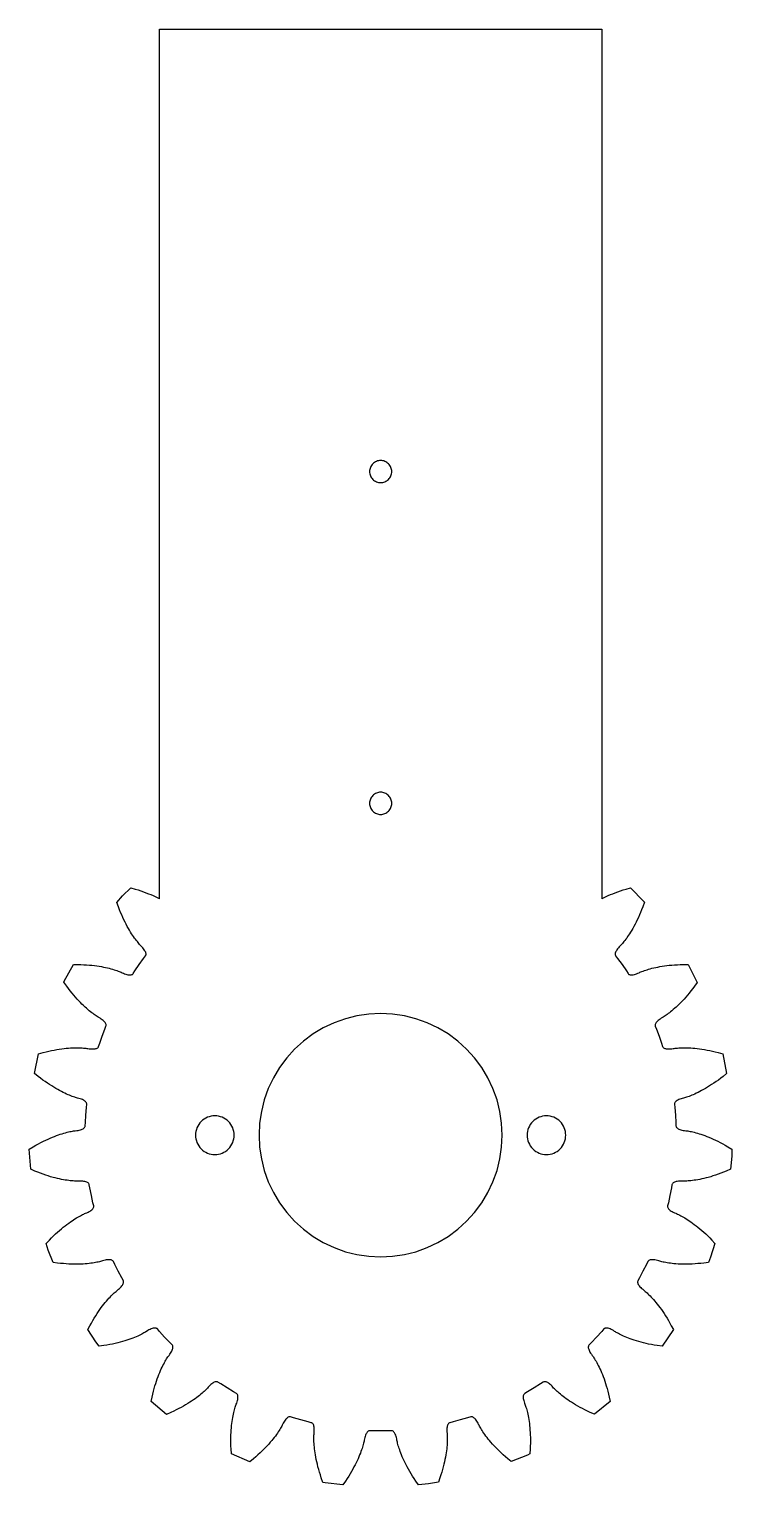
# Model space of a CAD drawing. Header units: millimetres. Extents: x -32 to 32, y -32 to 100.
import ezdxf

# ---------------------------------------------------------------- set-up
doc = ezdxf.new("R2010")
doc.units = ezdxf.units.MM

msp = doc.modelspace()

# ---------------------------------------------------------------- linework, layer by layer
at = {"color": 0}
for points in [[(9.26, -26.82), (9.19, -26.71), (9.12, -26.6), (9.06, -26.5), (9, -26.4), (8.95, -26.32), (8.91, -26.23), (8.87, -26.16), (8.81, -26.04), (8.75, -25.94), (8.7, -25.84), (8.64, -25.76), (8.58, -25.68), (8.52, -25.62), (8.46, -25.57), (8.41, -25.52), (8.35, -25.49), (8.3, -25.47), (8.25, -25.46), (8.2, -25.46), (8.15, -25.46), (7.87, -25.55), (7.21, -25.74), (6.55, -25.92), (6.27, -25.99), (6.22, -26.01), (6.18, -26.04), (6.14, -26.07), (6.11, -26.12), (6.08, -26.17), (6.05, -26.24), (6.03, -26.32), (6.01, -26.4), (6, -26.5), (6, -26.6), (6, -26.71), (6, -26.83), (6.01, -26.96), (6.02, -27.04), (6.03, -27.13), (6.03, -27.24), (6.03, -27.35), (6.03, -27.47), (6.03, -27.59), (6.03, -27.73), (6.02, -27.87), (6.01, -28.02), (5.99, -28.19), (5.98, -28.35), (5.95, -28.53), (5.93, -28.71), (5.9, -28.91), (5.86, -29.11), (5.82, -29.31), (5.78, -29.53), (5.72, -29.75), (5.67, -29.98), (5.6, -30.22), (5.53, -30.46), (5.45, -30.71), (5.37, -30.97), (5.23, -31.37), (4.33, -31.53), (3.42, -31.61), (3.18, -31.27), (3.03, -31.05), (2.89, -30.83), (2.76, -30.61), (2.63, -30.4), (2.52, -30.19), (2.41, -29.99), (2.3, -29.8), (2.21, -29.61), (2.12, -29.43), (2.04, -29.25), (1.96, -29.08), (1.9, -28.91), (1.83, -28.76), (1.78, -28.61), (1.73, -28.46), (1.68, -28.33), (1.64, -28.2), (1.6, -28.07), (1.57, -27.96), (1.54, -27.85), (1.52, -27.75), (1.5, -27.66), (1.48, -27.58), (1.46, -27.46), (1.43, -27.34), (1.4, -27.23), (1.37, -27.13), (1.33, -27.04), (1.29, -26.97), (1.25, -26.9), (1.21, -26.84), (1.16, -26.8), (1.12, -26.76), (1.07, -26.74), (1.03, -26.72), (0.98, -26.72), (0.68, -26.73), (0, -26.73), (-0.68, -26.73), (-0.98, -26.72), (-1.03, -26.72), (-1.07, -26.74), (-1.12, -26.76), (-1.16, -26.8), (-1.21, -26.84), (-1.25, -26.9), (-1.29, -26.97), (-1.33, -27.04), (-1.37, -27.13), (-1.4, -27.23), (-1.43, -27.34), (-1.46, -27.46), (-1.48, -27.58), (-1.5, -27.66), (-1.52, -27.75), (-1.54, -27.85), (-1.57, -27.96), (-1.6, -28.07), (-1.64, -28.2), (-1.68, -28.33), (-1.73, -28.46), (-1.78, -28.61), (-1.83, -28.76), (-1.9, -28.91), (-1.96, -29.08), (-2.04, -29.25), (-2.12, -29.43), (-2.21, -29.61), (-2.3, -29.8), (-2.41, -29.99), (-2.52, -30.19), (-2.63, -30.4), (-2.76, -30.61), (-2.89, -30.83), (-3.03, -31.05), (-3.18, -31.27), (-3.42, -31.61), (-5.01, -31.43), (-5.23, -31.39), (-5.37, -30.97), (-5.45, -30.71), (-5.53, -30.46), (-5.6, -30.22), (-5.67, -29.98), (-5.72, -29.75), (-5.78, -29.53), (-5.82, -29.31), (-5.86, -29.11), (-5.9, -28.91), (-5.93, -28.71), (-5.95, -28.53), (-5.98, -28.35), (-5.99, -28.19), (-6.01, -28.02), (-6.02, -27.87), (-6.03, -27.73), (-6.03, -27.59), (-6.03, -27.47), (-6.03, -27.35), (-6.03, -27.24), (-6.03, -27.13), (-6.02, -27.04), (-6.01, -26.96), (-6, -26.83), (-6, -26.71), (-6, -26.6), (-6, -26.5), (-6.01, -26.4), (-6.03, -26.32), (-6.05, -26.24), (-6.08, -26.17), (-6.11, -26.12), (-6.14, -26.07), (-6.18, -26.04), (-6.22, -26.01), (-6.27, -25.99), (-6.55, -25.92), (-7.21, -25.74), (-7.87, -25.55), (-8.15, -25.46), (-8.2, -25.46), (-8.25, -25.46), (-8.3, -25.47), (-8.35, -25.49), (-8.41, -25.52), (-8.46, -25.57), (-8.52, -25.62), (-8.58, -25.68), (-8.64, -25.76), (-8.7, -25.84), (-8.75, -25.94), (-8.81, -26.04), (-8.87, -26.16), (-8.91, -26.23), (-8.95, -26.32), (-9, -26.4), (-9.06, -26.5), (-9.12, -26.6), (-9.19, -26.71), (-9.26, -26.82), (-9.34, -26.94), (-9.43, -27.07), (-9.52, -27.2), (-9.63, -27.33), (-9.74, -27.47), (-9.85, -27.61), (-9.98, -27.76), (-10.11, -27.92), (-10.26, -28.07), (-10.41, -28.23), (-10.57, -28.4), (-10.74, -28.56), (-10.91, -28.73), (-11.1, -28.9), (-11.3, -29.08), (-11.5, -29.25), (-11.83, -29.52), (-13.5, -28.8), (-13.53, -28.37), (-13.54, -28.1), (-13.55, -27.84), (-13.55, -27.59), (-13.55, -27.34), (-13.54, -27.1), (-13.53, -26.88), (-13.51, -26.66), (-13.5, -26.45), (-13.48, -26.24), (-13.46, -26.05), (-13.43, -25.87), (-13.4, -25.69), (-13.38, -25.52), (-13.35, -25.37), (-13.31, -25.22), (-13.28, -25.08), (-13.25, -24.94), (-13.22, -24.82), (-13.19, -24.71), (-13.15, -24.6), (-13.12, -24.5), (-13.09, -24.41), (-13.06, -24.33), (-13.02, -24.22), (-12.98, -24.1), (-12.95, -23.99), (-12.93, -23.89), (-12.91, -23.8), (-12.91, -23.71), (-12.91, -23.63), (-12.91, -23.56), (-12.93, -23.5), (-12.95, -23.45), (-12.98, -23.4), (-13.01, -23.37), (-13.05, -23.34), (-13.3, -23.19), (-13.89, -22.84), (-14.47, -22.48), (-14.72, -22.32), (-14.76, -22.3), (-14.81, -22.29), (-14.86, -22.29), (-14.92, -22.29), (-14.98, -22.31), (-15.05, -22.33), (-15.12, -22.37), (-15.19, -22.42), (-15.27, -22.47), (-15.35, -22.54), (-15.43, -22.61), (-15.51, -22.7), (-15.59, -22.79), (-15.65, -22.86), (-15.72, -22.92), (-15.79, -23), (-15.87, -23.07), (-15.96, -23.16), (-16.05, -23.24), (-16.15, -23.33), (-16.26, -23.42), (-16.38, -23.52), (-16.51, -23.62), (-16.64, -23.72), (-16.79, -23.82), (-16.94, -23.93), (-17.1, -24.04), (-17.27, -24.15), (-17.45, -24.26), (-17.64, -24.38), (-17.84, -24.49), (-18.04, -24.61), (-18.26, -24.72), (-18.49, -24.84), (-18.72, -24.95), (-18.97, -25.07), (-19.37, -25.24), (-20.77, -24.08), (-20.68, -23.67), (-20.62, -23.41), (-20.56, -23.15), (-20.49, -22.91), (-20.42, -22.67), (-20.35, -22.45), (-20.28, -22.23), (-20.21, -22.02), (-20.13, -21.82), (-20.06, -21.63), (-19.98, -21.45), (-19.91, -21.28), (-19.84, -21.12), (-19.77, -20.97), (-19.69, -20.82), (-19.62, -20.69), (-19.56, -20.56), (-19.49, -20.44), (-19.42, -20.33), (-19.36, -20.23), (-19.3, -20.14), (-19.25, -20.05), (-19.19, -19.98), (-19.14, -19.91), (-19.07, -19.81), (-19, -19.71), (-18.94, -19.61), (-18.9, -19.52), (-18.86, -19.43), (-18.83, -19.35), (-18.81, -19.28), (-18.79, -19.21), (-18.79, -19.14), (-18.8, -19.09), (-18.81, -19.03), (-18.83, -18.99), (-18.86, -18.95), (-19.07, -18.74), (-19.54, -18.25), (-20, -17.74), (-20.2, -17.52), (-20.23, -17.49), (-20.27, -17.47), (-20.32, -17.45), (-20.38, -17.44), (-20.44, -17.44), (-20.51, -17.45), (-20.59, -17.46), (-20.67, -17.49), (-20.76, -17.52), (-20.86, -17.56), (-20.96, -17.61), (-21.06, -17.67), (-21.17, -17.74), (-21.24, -17.79), (-21.32, -17.83), (-21.41, -17.88), (-21.51, -17.94), (-21.61, -17.99), (-21.73, -18.05), (-21.85, -18.11), (-21.98, -18.17), (-22.12, -18.23), (-22.27, -18.29), (-22.43, -18.35), (-22.59, -18.41), (-22.77, -18.47), (-22.95, -18.54), (-23.15, -18.6), (-23.35, -18.66), (-23.56, -18.71), (-23.78, -18.77), (-24.01, -18.82), (-24.25, -18.88), (-24.5, -18.93), (-24.76, -18.97), (-25.03, -19.02), (-25.45, -19.08), (-25.77, -18.69), (-26.49, -17.58), (-26.3, -17.22), (-26.17, -16.98), (-26.04, -16.75), (-25.91, -16.53), (-25.78, -16.32), (-25.65, -16.12), (-25.52, -15.93), (-25.4, -15.75), (-25.27, -15.58), (-25.15, -15.42), (-25.03, -15.27), (-24.91, -15.12), (-24.8, -14.99), (-24.69, -14.86), (-24.58, -14.74), (-24.48, -14.63), (-24.38, -14.52), (-24.28, -14.43), (-24.19, -14.34), (-24.1, -14.26), (-24.02, -14.18), (-23.94, -14.12), (-23.87, -14.06), (-23.81, -14), (-23.71, -13.93), (-23.61, -13.85), (-23.53, -13.77), (-23.46, -13.7), (-23.4, -13.62), (-23.35, -13.55), (-23.31, -13.49), (-23.28, -13.42), (-23.26, -13.36), (-23.25, -13.31), (-23.25, -13.25), (-23.26, -13.21), (-23.27, -13.16), (-23.41, -12.9), (-23.73, -12.3), (-24.04, -11.69), (-24.18, -11.42), (-24.2, -11.38), (-24.23, -11.35), (-24.28, -11.32), (-24.33, -11.29), (-24.39, -11.28), (-24.46, -11.26), (-24.54, -11.26), (-24.63, -11.26), (-24.72, -11.27), (-24.82, -11.28), (-24.93, -11.31), (-25.05, -11.34), (-25.17, -11.37), (-25.25, -11.4), (-25.34, -11.42), (-25.44, -11.44), (-25.55, -11.47), (-25.66, -11.49), (-25.79, -11.52), (-25.92, -11.54), (-26.07, -11.56), (-26.22, -11.58), (-26.38, -11.6), (-26.54, -11.62), (-26.72, -11.63), (-26.91, -11.65), (-27.1, -11.66), (-27.31, -11.66), (-27.52, -11.66), (-27.74, -11.66), (-27.97, -11.66), (-28.2, -11.65), (-28.45, -11.63), (-28.7, -11.61), (-28.96, -11.59), (-29.23, -11.56), (-29.64, -11.51), (-30.08, -10.4), (-30.26, -9.79), (-29.97, -9.48), (-29.78, -9.29), (-29.59, -9.1), (-29.41, -8.93), (-29.23, -8.76), (-29.05, -8.61), (-28.88, -8.46), (-28.71, -8.32), (-28.54, -8.19), (-28.38, -8.06), (-28.22, -7.95), (-28.07, -7.84), (-27.92, -7.74), (-27.78, -7.65), (-27.65, -7.56), (-27.52, -7.48), (-27.39, -7.41), (-27.27, -7.34), (-27.16, -7.28), (-27.06, -7.23), (-26.96, -7.18), (-26.86, -7.13), (-26.78, -7.09), (-26.7, -7.06), (-26.59, -7.01), (-26.47, -6.96), (-26.38, -6.91), (-26.29, -6.86), (-26.21, -6.81), (-26.14, -6.75), (-26.08, -6.7), (-26.04, -6.65), (-26, -6.59), (-25.98, -6.54), (-25.96, -6.49), (-25.96, -6.44), (-25.96, -6.4), (-26.03, -6.11), (-26.17, -5.44), (-26.31, -4.77), (-26.36, -4.48), (-26.37, -4.43), (-26.4, -4.39), (-26.43, -4.35), (-26.47, -4.31), (-26.53, -4.28), (-26.59, -4.25), (-26.67, -4.22), (-26.75, -4.2), (-26.84, -4.18), (-26.95, -4.17), (-27.06, -4.16), (-27.18, -4.16), (-27.3, -4.16), (-27.39, -4.16), (-27.48, -4.16), (-27.58, -4.16), (-27.69, -4.15), (-27.81, -4.14), (-27.94, -4.13), (-28.08, -4.12), (-28.22, -4.1), (-28.37, -4.08), (-28.53, -4.06), (-28.7, -4.03), (-28.87, -3.99), (-29.05, -3.95), (-29.24, -3.91), (-29.44, -3.86), (-29.64, -3.81), (-29.86, -3.75), (-30.07, -3.68), (-30.3, -3.61), (-30.53, -3.53), (-30.77, -3.44), (-31.02, -3.35), (-31.27, -3.24), (-31.64, -3.08), (-31.8, -1.27), (-31.42, -1.04), (-31.18, -0.91), (-30.95, -0.78), (-30.73, -0.66), (-30.51, -0.55), (-30.29, -0.45), (-30.09, -0.35), (-29.89, -0.26), (-29.69, -0.18), (-29.5, -0.11), (-29.32, -0.04), (-29.14, 0.02), (-28.98, 0.08), (-28.82, 0.13), (-28.66, 0.18), (-28.51, 0.22), (-28.37, 0.26), (-28.24, 0.29), (-28.12, 0.32), (-28, 0.34), (-27.89, 0.36), (-27.79, 0.38), (-27.7, 0.39), (-27.62, 0.4), (-27.49, 0.42), (-27.37, 0.44), (-27.26, 0.46), (-27.16, 0.49), (-27.07, 0.52), (-26.99, 0.55), (-26.92, 0.59), (-26.86, 0.63), (-26.82, 0.67), (-26.78, 0.71), (-26.75, 0.75), (-26.73, 0.8), (-26.72, 0.85), (-26.71, 1.14), (-26.67, 1.82), (-26.62, 2.51), (-26.59, 2.8), (-26.59, 2.85), (-26.6, 2.9), (-26.62, 2.94), (-26.66, 2.99), (-26.7, 3.04), (-26.75, 3.08), (-26.82, 3.13), (-26.89, 3.17), (-26.98, 3.22), (-27.07, 3.26), (-27.18, 3.29), (-27.29, 3.33), (-27.41, 3.36), (-27.5, 3.38), (-27.59, 3.41), (-27.68, 3.44), (-27.79, 3.47), (-27.9, 3.51), (-28.02, 3.56), (-28.15, 3.61), (-28.28, 3.66), (-28.42, 3.72), (-28.56, 3.79), (-28.72, 3.86), (-28.88, 3.94), (-29.04, 4.03), (-29.21, 4.12), (-29.39, 4.22), (-29.57, 4.33), (-29.76, 4.45), (-29.95, 4.57), (-30.15, 4.7), (-30.35, 4.84), (-30.56, 4.99), (-30.77, 5.15), (-30.98, 5.31), (-31.31, 5.58), (-30.94, 7.36), (-30.53, 7.47), (-30.27, 7.54), (-30.02, 7.6), (-29.77, 7.65), (-29.53, 7.7), (-29.29, 7.74), (-29.07, 7.78), (-28.85, 7.81), (-28.64, 7.83), (-28.44, 7.86), (-28.24, 7.87), (-28.06, 7.89), (-27.88, 7.9), (-27.71, 7.9), (-27.55, 7.91), (-27.4, 7.91), (-27.25, 7.9), (-27.12, 7.9), (-26.99, 7.89), (-26.87, 7.88), (-26.76, 7.87), (-26.66, 7.86), (-26.57, 7.85), (-26.48, 7.84), (-26.36, 7.82), (-26.24, 7.81), (-26.13, 7.8), (-26.02, 7.8), (-25.93, 7.8), (-25.84, 7.81), (-25.77, 7.83), (-25.7, 7.85), (-25.64, 7.88), (-25.59, 7.91), (-25.55, 7.94), (-25.52, 7.98), (-25.51, 8.02), (-25.41, 8.31), (-25.19, 8.95), (-24.95, 9.59), (-24.85, 9.87), (-24.84, 9.92), (-24.83, 9.97), (-24.84, 10.02), (-24.86, 10.07), (-24.89, 10.13), (-24.93, 10.19), (-24.98, 10.25), (-25.04, 10.31), (-25.11, 10.38), (-25.19, 10.44), (-25.28, 10.5), (-25.38, 10.57), (-25.49, 10.63), (-25.56, 10.67), (-25.64, 10.72), (-25.73, 10.78), (-25.82, 10.84), (-25.92, 10.91), (-26.02, 10.99), (-26.13, 11.07), (-26.24, 11.16), (-26.36, 11.25), (-26.48, 11.36), (-26.61, 11.47), (-26.74, 11.59), (-26.88, 11.72), (-27.02, 11.85), (-27.16, 12), (-27.31, 12.15), (-27.46, 12.31), (-27.61, 12.48), (-27.76, 12.66), (-27.92, 12.85), (-28.08, 13.05), (-28.24, 13.26), (-28.4, 13.47), (-28.66, 13.84), (-28.63, 13.92), (-27.79, 15.44), (-27.39, 15.43), (-27.11, 15.43), (-26.85, 15.41), (-26.6, 15.4), (-26.35, 15.38), (-26.12, 15.36), (-25.89, 15.33), (-25.67, 15.3), (-25.46, 15.27), (-25.26, 15.24), (-25.07, 15.2), (-24.89, 15.16), (-24.72, 15.13), (-24.55, 15.09), (-24.4, 15.05), (-24.25, 15), (-24.11, 14.96), (-23.98, 14.92), (-23.86, 14.88), (-23.75, 14.84), (-23.64, 14.8), (-23.55, 14.76), (-23.46, 14.73), (-23.38, 14.69), (-23.27, 14.64), (-23.16, 14.6), (-23.05, 14.56), (-22.96, 14.53), (-22.86, 14.51), (-22.78, 14.5), (-22.7, 14.49), (-22.63, 14.49), (-22.57, 14.5), (-22.51, 14.52), (-22.46, 14.54), (-22.42, 14.57), (-22.39, 14.61), (-22.23, 14.85), (-21.84, 15.42), (-21.44, 15.97), (-21.26, 16.21), (-21.24, 16.25), (-21.23, 16.3), (-21.22, 16.35), (-21.22, 16.41), (-21.23, 16.47), (-21.25, 16.54), (-21.29, 16.61), (-21.33, 16.68), (-21.38, 16.76), (-21.44, 16.85), (-21.51, 16.93), (-21.59, 17.02), (-21.68, 17.11), (-21.74, 17.18), (-21.8, 17.25), (-21.87, 17.32), (-21.94, 17.41), (-22.01, 17.5), (-22.09, 17.6), (-22.17, 17.71), (-22.26, 17.82), (-22.35, 17.95), (-22.44, 18.08), (-22.53, 18.22), (-22.62, 18.37), (-22.72, 18.53), (-22.82, 18.7), (-22.92, 18.88), (-23.02, 19.07), (-23.12, 19.26), (-23.22, 19.47), (-23.32, 19.68), (-23.42, 19.91), (-23.52, 20.14), (-23.61, 20.38), (-23.71, 20.64), (-23.86, 21.03), (-23.36, 21.63), (-22.6, 22.36), (-22.21, 22.25), (-21.95, 22.17), (-21.7, 22.09), (-21.46, 22), (-21.23, 21.92), (-21.01, 21.83), (-20.79, 21.75), (-20.59, 21.66), (-20.4, 21.57), (-20.22, 21.49), (-20.04, 21.4), (-20, 21.38), (-20, 100), (20, 100), (20, 21.38), (20.04, 21.4), (20.22, 21.49), (20.4, 21.57), (20.59, 21.66), (20.79, 21.75), (21.01, 21.83), (21.23, 21.92), (21.46, 22), (21.7, 22.09), (21.95, 22.17), (22.21, 22.25), (22.6, 22.36), (23.81, 21.12), (23.87, 21.06), (23.71, 20.64), (23.61, 20.38), (23.52, 20.14), (23.42, 19.91), (23.32, 19.68), (23.22, 19.47), (23.12, 19.26), (23.02, 19.07), (22.92, 18.88), (22.82, 18.7), (22.72, 18.53), (22.62, 18.37), (22.53, 18.22), (22.44, 18.08), (22.35, 17.95), (22.26, 17.82), (22.17, 17.71), (22.09, 17.6), (22.01, 17.5), (21.94, 17.41), (21.87, 17.32), (21.8, 17.25), (21.74, 17.18), (21.68, 17.11), (21.59, 17.02), (21.51, 16.93), (21.44, 16.85), (21.38, 16.76), (21.33, 16.68), (21.29, 16.61), (21.25, 16.54), (21.23, 16.47), (21.22, 16.41), (21.22, 16.35), (21.23, 16.3), (21.24, 16.25), (21.26, 16.21), (21.44, 15.97), (21.84, 15.42), (22.23, 14.85), (22.39, 14.61), (22.42, 14.57), (22.46, 14.54), (22.51, 14.52), (22.57, 14.5), (22.63, 14.49), (22.7, 14.49), (22.78, 14.5), (22.86, 14.51), (22.96, 14.53), (23.05, 14.56), (23.16, 14.6), (23.27, 14.64), (23.38, 14.69), (23.46, 14.73), (23.55, 14.76), (23.64, 14.8), (23.75, 14.84), (23.86, 14.88), (23.98, 14.92), (24.11, 14.96), (24.25, 15), (24.4, 15.05), (24.55, 15.09), (24.72, 15.13), (24.89, 15.16), (25.07, 15.2), (25.26, 15.24), (25.46, 15.27), (25.67, 15.3), (25.89, 15.33), (26.12, 15.36), (26.35, 15.38), (26.6, 15.4), (26.85, 15.41), (27.11, 15.43), (27.39, 15.43), (27.81, 15.44), (28.65, 13.82), (28.4, 13.47), (28.24, 13.26), (28.08, 13.05), (27.92, 12.85), (27.76, 12.66), (27.61, 12.48), (27.46, 12.31), (27.31, 12.15), (27.16, 12), (27.02, 11.85), (26.88, 11.72), (26.74, 11.59), (26.61, 11.47), (26.48, 11.36), (26.36, 11.25), (26.24, 11.16), (26.13, 11.07), (26.02, 10.99), (25.92, 10.91), (25.82, 10.84), (25.73, 10.78), (25.64, 10.72), (25.56, 10.67), (25.49, 10.63), (25.38, 10.57), (25.28, 10.5), (25.19, 10.44), (25.11, 10.38), (25.04, 10.31), (24.98, 10.25), (24.93, 10.19), (24.89, 10.13), (24.86, 10.07), (24.84, 10.02), (24.83, 9.97), (24.84, 9.92), (24.85, 9.87), (24.95, 9.59), (25.19, 8.95), (25.41, 8.31), (25.51, 8.02), (25.52, 7.98), (25.55, 7.94), (25.59, 7.91), (25.64, 7.88), (25.7, 7.85), (25.77, 7.83), (25.84, 7.81), (25.93, 7.8), (26.02, 7.8), (26.13, 7.8), (26.24, 7.81), (26.36, 7.82), (26.48, 7.84), (26.57, 7.85), (26.66, 7.86), (26.76, 7.87), (26.87, 7.88), (26.99, 7.89), (27.12, 7.9), (27.25, 7.9), (27.4, 7.91), (27.55, 7.91), (27.71, 7.9), (27.88, 7.9), (28.06, 7.89), (28.24, 7.87), (28.44, 7.86), (28.64, 7.83), (28.85, 7.81), (29.07, 7.78), (29.29, 7.74), (29.53, 7.7), (29.77, 7.65), (30.02, 7.6), (30.27, 7.54), (30.53, 7.47), (30.97, 7.35), (31.3, 5.57), (30.98, 5.31), (30.77, 5.15), (30.56, 4.99), (30.35, 4.84), (30.15, 4.7), (29.95, 4.57), (29.76, 4.45), (29.57, 4.33), (29.39, 4.22), (29.21, 4.12), (29.04, 4.03), (28.88, 3.94), (28.72, 3.86), (28.56, 3.79), (28.42, 3.72), (28.28, 3.66), (28.15, 3.61), (28.02, 3.56), (27.9, 3.51), (27.79, 3.47), (27.68, 3.44), (27.59, 3.41), (27.5, 3.38), (27.41, 3.36), (27.29, 3.33), (27.18, 3.29), (27.07, 3.26), (26.98, 3.22), (26.89, 3.17), (26.82, 3.13), (26.75, 3.08), (26.7, 3.04), (26.66, 2.99), (26.62, 2.94), (26.6, 2.9), (26.59, 2.85), (26.59, 2.8), (26.62, 2.51), (26.67, 1.82), (26.71, 1.14), (26.72, 0.85), (26.73, 0.8), (26.75, 0.75), (26.78, 0.71), (26.82, 0.67), (26.86, 0.63), (26.92, 0.59), (26.99, 0.55), (27.07, 0.52), (27.16, 0.49), (27.26, 0.46), (27.37, 0.44), (27.49, 0.42), (27.62, 0.4), (27.7, 0.39), (27.79, 0.38), (27.89, 0.36), (28, 0.34), (28.12, 0.32), (28.24, 0.29), (28.37, 0.26), (28.51, 0.22), (28.66, 0.18), (28.82, 0.13), (28.98, 0.08), (29.14, 0.02), (29.32, -0.04), (29.5, -0.11), (29.69, -0.18), (29.89, -0.26), (30.09, -0.35), (30.29, -0.45), (30.51, -0.55), (30.73, -0.66), (30.95, -0.78), (31.18, -0.91), (31.42, -1.04), (31.78, -1.26), (31.77, -1.9), (31.64, -3.08), (31.27, -3.24), (31.02, -3.35), (30.77, -3.44), (30.53, -3.53), (30.3, -3.61), (30.07, -3.68), (29.86, -3.75), (29.64, -3.81), (29.44, -3.86), (29.24, -3.91), (29.05, -3.95), (28.87, -3.99), (28.7, -4.03), (28.53, -4.06), (28.37, -4.08), (28.22, -4.1), (28.08, -4.12), (27.94, -4.13), (27.81, -4.14), (27.69, -4.15), (27.58, -4.16), (27.48, -4.16), (27.39, -4.16), (27.3, -4.16), (27.18, -4.16), (27.06, -4.16), (26.95, -4.17), (26.84, -4.18), (26.75, -4.2), (26.67, -4.22), (26.59, -4.25), (26.53, -4.28), (26.47, -4.31), (26.43, -4.35), (26.4, -4.39), (26.37, -4.43), (26.36, -4.48), (26.31, -4.77), (26.17, -5.44), (26.03, -6.11), (25.96, -6.4), (25.96, -6.44), (25.96, -6.49), (25.98, -6.54), (26, -6.59), (26.04, -6.65), (26.08, -6.7), (26.14, -6.75), (26.21, -6.81), (26.29, -6.86), (26.38, -6.91), (26.47, -6.96), (26.59, -7.01), (26.7, -7.06), (26.78, -7.09), (26.86, -7.13), (26.96, -7.18), (27.06, -7.23), (27.16, -7.28), (27.27, -7.34), (27.39, -7.41), (27.52, -7.48), (27.65, -7.56), (27.78, -7.65), (27.92, -7.74), (28.07, -7.84), (28.22, -7.95), (28.38, -8.06), (28.54, -8.19), (28.71, -8.32), (28.88, -8.46), (29.05, -8.61), (29.23, -8.76), (29.41, -8.93), (29.59, -9.1), (29.78, -9.29), (29.97, -9.48), (30.25, -9.78), (29.85, -11.04), (29.66, -11.5), (29.23, -11.56), (28.96, -11.59), (28.7, -11.61), (28.45, -11.63), (28.2, -11.65), (27.97, -11.66), (27.74, -11.66), (27.52, -11.66), (27.31, -11.66), (27.1, -11.66), (26.91, -11.65), (26.72, -11.63), (26.54, -11.62), (26.38, -11.6), (26.22, -11.58), (26.07, -11.56), (25.92, -11.54), (25.79, -11.52), (25.66, -11.49), (25.55, -11.47), (25.44, -11.44), (25.34, -11.42), (25.25, -11.4), (25.17, -11.37), (25.05, -11.34), (24.93, -11.31), (24.82, -11.28), (24.72, -11.27), (24.63, -11.26), (24.54, -11.26), (24.46, -11.26), (24.39, -11.28), (24.33, -11.29), (24.28, -11.32), (24.23, -11.35), (24.2, -11.38), (24.18, -11.42), (24.04, -11.69), (23.73, -12.3), (23.41, -12.9), (23.27, -13.16), (23.26, -13.21), (23.25, -13.25), (23.25, -13.31), (23.26, -13.36), (23.28, -13.42), (23.31, -13.49), (23.35, -13.55), (23.4, -13.62), (23.46, -13.7), (23.53, -13.77), (23.61, -13.85), (23.71, -13.93), (23.81, -14), (23.87, -14.06), (23.94, -14.12), (24.02, -14.18), (24.1, -14.26), (24.19, -14.34), (24.28, -14.43), (24.38, -14.52), (24.48, -14.63), (24.58, -14.74), (24.69, -14.86), (24.8, -14.99), (24.91, -15.12), (25.03, -15.27), (25.15, -15.42), (25.27, -15.58), (25.4, -15.75), (25.52, -15.93), (25.65, -16.12), (25.78, -16.32), (25.91, -16.53), (26.04, -16.75), (26.17, -16.98), (26.3, -17.22), (26.49, -17.58), (25.47, -19.08), (25.03, -19.02), (24.76, -18.97), (24.5, -18.93), (24.25, -18.88), (24.01, -18.82), (23.78, -18.77), (23.56, -18.71), (23.35, -18.66), (23.15, -18.6), (22.95, -18.54), (22.77, -18.47), (22.59, -18.41), (22.43, -18.35), (22.27, -18.29), (22.12, -18.23), (21.98, -18.17), (21.85, -18.11), (21.73, -18.05), (21.61, -17.99), (21.51, -17.94), (21.41, -17.88), (21.32, -17.83), (21.24, -17.79), (21.17, -17.74), (21.06, -17.67), (20.96, -17.61), (20.86, -17.56), (20.76, -17.52), (20.67, -17.49), (20.59, -17.46), (20.51, -17.45), (20.44, -17.44), (20.38, -17.44), (20.32, -17.45), (20.27, -17.47), (20.23, -17.49), (20.2, -17.52), (20, -17.74), (19.54, -18.25), (19.07, -18.74), (18.86, -18.95), (18.83, -18.99), (18.81, -19.03), (18.8, -19.09), (18.79, -19.14), (18.79, -19.21), (18.81, -19.28), (18.83, -19.35), (18.86, -19.43), (18.9, -19.52), (18.94, -19.61), (19, -19.71), (19.07, -19.81), (19.14, -19.91), (19.19, -19.98), (19.25, -20.05), (19.3, -20.14), (19.36, -20.23), (19.42, -20.33), (19.49, -20.44), (19.56, -20.56), (19.62, -20.69), (19.69, -20.82), (19.77, -20.97), (19.84, -21.12), (19.91, -21.28), (19.98, -21.45), (20.06, -21.63), (20.13, -21.82), (20.21, -22.02), (20.28, -22.23), (20.35, -22.45), (20.42, -22.67), (20.49, -22.91), (20.56, -23.15), (20.62, -23.41), (20.68, -23.67), (20.77, -24.09), (19.35, -25.23), (18.97, -25.07), (18.72, -24.95), (18.49, -24.84), (18.26, -24.72), (18.04, -24.61), (17.84, -24.49), (17.64, -24.38), (17.45, -24.26), (17.27, -24.15), (17.1, -24.04), (16.94, -23.93), (16.79, -23.82), (16.64, -23.72), (16.51, -23.62), (16.38, -23.52), (16.26, -23.42), (16.15, -23.33), (16.05, -23.24), (15.96, -23.16), (15.87, -23.07), (15.79, -23), (15.72, -22.92), (15.65, -22.86), (15.59, -22.79), (15.51, -22.7), (15.43, -22.61), (15.35, -22.54), (15.27, -22.47), (15.19, -22.42), (15.12, -22.37), (15.05, -22.33), (14.98, -22.31), (14.92, -22.29), (14.86, -22.29), (14.81, -22.29), (14.76, -22.3), (14.72, -22.32), (14.47, -22.48), (13.89, -22.84), (13.3, -23.19), (13.05, -23.34), (13.01, -23.37), (12.98, -23.4), (12.95, -23.45), (12.93, -23.5), (12.91, -23.56), (12.91, -23.63), (12.91, -23.71), (12.91, -23.8), (12.93, -23.89), (12.95, -23.99), (12.98, -24.1), (13.02, -24.22), (13.06, -24.33), (13.09, -24.41), (13.12, -24.5), (13.15, -24.6), (13.19, -24.71), (13.22, -24.82), (13.25, -24.94), (13.28, -25.08), (13.31, -25.22), (13.35, -25.37), (13.38, -25.52), (13.4, -25.69), (13.43, -25.87), (13.46, -26.05), (13.48, -26.24), (13.5, -26.45), (13.51, -26.66), (13.53, -26.88), (13.54, -27.1), (13.55, -27.34), (13.55, -27.59), (13.55, -27.84), (13.54, -28.1), (13.53, -28.37), (13.5, -28.81), (13.3, -28.92), (11.82, -29.51), (11.5, -29.25), (11.3, -29.08), (11.1, -28.9), (10.91, -28.73), (10.74, -28.56), (10.57, -28.4), (10.41, -28.23), (10.26, -28.07), (10.11, -27.92), (9.98, -27.76), (9.85, -27.61), (9.74, -27.47), (9.63, -27.33), (9.52, -27.2), (9.43, -27.07), (9.34, -26.94), (9.26, -26.82)], [(1, 60.1), (0.98, 60.2), (0.96, 60.29), (0.92, 60.38), (0.88, 60.47), (0.83, 60.56), (0.77, 60.63), (0.71, 60.71), (0.63, 60.77), (0.56, 60.83), (0.47, 60.88), (0.38, 60.92), (0.29, 60.96), (0.2, 60.98), (0.1, 61), (0, 61), (-0.1, 61), (-0.2, 60.98), (-0.29, 60.96), (-0.38, 60.92), (-0.47, 60.88), (-0.56, 60.83), (-0.63, 60.77), (-0.71, 60.71), (-0.77, 60.63), (-0.83, 60.56), (-0.88, 60.47), (-0.92, 60.38), (-0.96, 60.29), (-0.98, 60.2), (-1, 60.1), (-1, 60), (-1, 59.9), (-0.98, 59.8), (-0.96, 59.71), (-0.92, 59.62), (-0.88, 59.53), (-0.83, 59.44), (-0.77, 59.37), (-0.71, 59.29), (-0.63, 59.23), (-0.56, 59.17), (-0.47, 59.12), (-0.38, 59.08), (-0.29, 59.04), (-0.2, 59.02), (-0.1, 59), (0, 59), (0.1, 59), (0.2, 59.02), (0.29, 59.04), (0.38, 59.08), (0.47, 59.12), (0.56, 59.17), (0.63, 59.23), (0.71, 59.29), (0.77, 59.37), (0.83, 59.44), (0.88, 59.53), (0.92, 59.62), (0.96, 59.71), (0.98, 59.8), (1, 59.9), (1, 60), (1, 60.1)], [(0.98, 30.2), (0.96, 30.29), (0.92, 30.38), (0.88, 30.47), (0.83, 30.56), (0.77, 30.63), (0.71, 30.71), (0.63, 30.77), (0.56, 30.83), (0.47, 30.88), (0.38, 30.92), (0.29, 30.96), (0.2, 30.98), (0.1, 31), (0, 31), (-0.1, 31), (-0.2, 30.98), (-0.29, 30.96), (-0.38, 30.92), (-0.47, 30.88), (-0.56, 30.83), (-0.63, 30.77), (-0.71, 30.71), (-0.77, 30.63), (-0.83, 30.56), (-0.88, 30.47), (-0.92, 30.38), (-0.96, 30.29), (-0.98, 30.2), (-1, 30.1), (-1, 30), (-1, 29.9), (-0.98, 29.8), (-0.96, 29.71), (-0.92, 29.62), (-0.88, 29.53), (-0.83, 29.44), (-0.77, 29.37), (-0.71, 29.29), (-0.63, 29.23), (-0.56, 29.17), (-0.47, 29.12), (-0.38, 29.08), (-0.29, 29.04), (-0.2, 29.02), (-0.1, 29), (0, 29), (0.1, 29), (0.2, 29.02), (0.29, 29.04), (0.38, 29.08), (0.47, 29.12), (0.56, 29.17), (0.63, 29.23), (0.71, 29.29), (0.77, 29.37), (0.83, 29.44), (0.88, 29.53), (0.92, 29.62), (0.96, 29.71), (0.98, 29.8), (1, 29.9), (1, 30), (1, 30.1), (0.98, 30.2)], [(9.7, 5.19), (9.15, 6.11), (8.5, 6.98), (7.78, 7.78), (6.98, 8.5), (6.11, 9.15), (5.19, 9.7), (4.21, 10.16), (3.19, 10.53), (2.15, 10.79), (1.08, 10.95), (0, 11), (-1.08, 10.95), (-2.15, 10.79), (-3.19, 10.53), (-4.21, 10.16), (-5.19, 9.7), (-6.11, 9.15), (-6.98, 8.5), (-7.78, 7.78), (-8.5, 6.98), (-9.15, 6.11), (-9.7, 5.19), (-10.16, 4.21), (-10.53, 3.19), (-10.79, 2.15), (-10.95, 1.08), (-11, 0), (-10.95, -1.08), (-10.79, -2.15), (-10.53, -3.19), (-10.16, -4.21), (-9.7, -5.19), (-9.15, -6.11), (-8.5, -6.98), (-7.78, -7.78), (-6.98, -8.5), (-6.11, -9.15), (-5.19, -9.7), (-4.21, -10.16), (-3.19, -10.53), (-2.15, -10.79), (-1.08, -10.95), (0, -11), (1.08, -10.95), (2.15, -10.79), (3.19, -10.53), (4.21, -10.16), (5.19, -9.7), (6.11, -9.15), (6.98, -8.5), (7.78, -7.78), (8.5, -6.98), (9.15, -6.11), (9.7, -5.19), (10.16, -4.21), (10.53, -3.19), (10.79, -2.15), (10.95, -1.08), (11, 0), (10.95, 1.08), (10.79, 2.15), (10.53, 3.19), (10.16, 4.21), (9.7, 5.19)], [(-13.33, 0.51), (-13.38, 0.67), (-13.46, 0.82), (-13.54, 0.97), (-13.65, 1.11), (-13.76, 1.24), (-13.89, 1.35), (-14.03, 1.46), (-14.18, 1.54), (-14.33, 1.62), (-14.49, 1.67), (-14.66, 1.72), (-14.83, 1.74), (-15, 1.75), (-15.17, 1.74), (-15.34, 1.72), (-15.51, 1.67), (-15.67, 1.62), (-15.82, 1.54), (-15.97, 1.46), (-16.11, 1.35), (-16.24, 1.24), (-16.35, 1.11), (-16.46, 0.97), (-16.54, 0.82), (-16.62, 0.67), (-16.67, 0.51), (-16.72, 0.34), (-16.74, 0.17), (-16.75, 0), (-16.74, -0.17), (-16.72, -0.34), (-16.67, -0.51), (-16.62, -0.67), (-16.54, -0.82), (-16.46, -0.97), (-16.35, -1.11), (-16.24, -1.24), (-16.11, -1.35), (-15.97, -1.46), (-15.82, -1.54), (-15.67, -1.62), (-15.51, -1.67), (-15.34, -1.72), (-15.17, -1.74), (-15, -1.75), (-14.83, -1.74), (-14.66, -1.72), (-14.49, -1.67), (-14.33, -1.62), (-14.18, -1.54), (-14.03, -1.46), (-13.89, -1.35), (-13.76, -1.24), (-13.65, -1.11), (-13.54, -0.97), (-13.46, -0.82), (-13.38, -0.67), (-13.33, -0.51), (-13.28, -0.34), (-13.26, -0.17), (-13.25, 0), (-13.26, 0.17), (-13.28, 0.34), (-13.33, 0.51)], [(16.62, 0.67), (16.54, 0.82), (16.46, 0.97), (16.35, 1.11), (16.24, 1.24), (16.11, 1.35), (15.97, 1.46), (15.82, 1.54), (15.67, 1.62), (15.51, 1.67), (15.34, 1.72), (15.17, 1.74), (15, 1.75), (14.83, 1.74), (14.66, 1.72), (14.49, 1.67), (14.33, 1.62), (14.18, 1.54), (14.03, 1.46), (13.89, 1.35), (13.76, 1.24), (13.65, 1.11), (13.54, 0.97), (13.46, 0.82), (13.38, 0.67), (13.33, 0.51), (13.28, 0.34), (13.26, 0.17), (13.25, 0), (13.26, -0.17), (13.28, -0.34), (13.33, -0.51), (13.38, -0.67), (13.46, -0.82), (13.54, -0.97), (13.65, -1.11), (13.76, -1.24), (13.89, -1.35), (14.03, -1.46), (14.18, -1.54), (14.33, -1.62), (14.49, -1.67), (14.66, -1.72), (14.83, -1.74), (15, -1.75), (15.17, -1.74), (15.34, -1.72), (15.51, -1.67), (15.67, -1.62), (15.82, -1.54), (15.97, -1.46), (16.11, -1.35), (16.24, -1.24), (16.35, -1.11), (16.46, -0.97), (16.54, -0.82), (16.62, -0.67), (16.67, -0.51), (16.72, -0.34), (16.74, -0.17), (16.75, 0), (16.74, 0.17), (16.72, 0.34), (16.67, 0.51), (16.62, 0.67)]]:
    msp.add_lwpolyline(points, dxfattribs=at)

doc.saveas('drawing.dxf')
